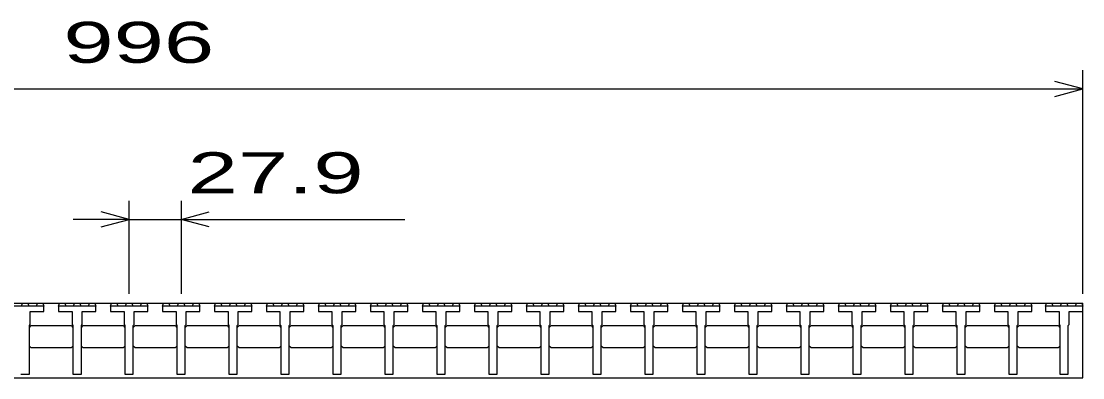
# Model space of a CAD drawing. Units: millimetres, scale not verified. Extents: x -1820 to 1731, y -1282 to 1054.
# Drawn here: x -993 to -423, y -522 to -330 of the extents above; entities that cross this region are included whole.
import ezdxf
from ezdxf.enums import TextEntityAlignment as Align

# ---------------------------------------------------------------- set-up
doc = ezdxf.new("R2010")
doc.units = ezdxf.units.MM
doc.header["$LTSCALE"] = 10
doc.layers.add('16', color=3, linetype='Continuous', lineweight=25)
doc.layers.add('22', color=2, linetype='Continuous', lineweight=25)
doc.styles.add('ベクトル', font='')
doc.styles.get('ベクトル').set_extended_font_data('ベクトル')

msp = doc.modelspace()

# ---------------------------------------------------------------- linework, layer by layer
at = {"layer": '16'}
for p, q in [((-1419, -481.5), (-423, -481.5)), ((-980.5, -483), (-1000.5, -483)), ((-992.45, -483), (-991.95, -481.5)), ((-991.95, -481.5), (-989.05, -481.5)), ((-989.05, -481.5), (-988.55, -483)), ((-984.4, -483), (-983.9, -481.5)), ((-983.9, -481.5), (-981, -481.5)), ((-981, -481.5), (-980.5, -483)), ((-980.5, -486), (-980.5, -483)), ((-972.6, -483), (-972.1, -481.5)), ((-972.6, -483), (-972.6, -486)), ((-952.6, -483), (-972.6, -483)), ((-972.1, -481.5), (-969.2, -481.5)), ((-969.2, -481.5), (-968.7, -483)), ((-964.55, -483), (-964.05, -481.5)), ((-964.05, -481.5), (-961.15, -481.5)), ((-961.15, -481.5), (-960.65, -483)), ((-956.5, -483), (-956, -481.5)), ((-956, -481.5), (-953.1, -481.5)), ((-953.1, -481.5), (-952.6, -483)), ((-952.6, -486), (-952.6, -483)), ((-944.7, -483), (-944.2, -481.5)), ((-944.7, -483), (-944.7, -486)), ((-924.7, -483), (-944.7, -483)), ((-944.2, -481.5), (-941.3, -481.5)), ((-941.3, -481.5), (-940.8, -483)), ((-936.65, -483), (-936.15, -481.5)), ((-936.15, -481.5), (-933.25, -481.5)), ((-933.25, -481.5), (-932.75, -483)), ((-928.6, -483), (-928.1, -481.5)), ((-928.1, -481.5), (-925.2, -481.5)), ((-925.2, -481.5), (-924.7, -483)), ((-924.7, -486), (-924.7, -483)), ((-916.8, -483), (-916.3, -481.5)), ((-916.8, -483), (-916.8, -486)), ((-896.8, -483), (-916.8, -483)), ((-916.3, -481.5), (-913.4, -481.5)), ((-913.4, -481.5), (-912.9, -483)), ((-908.75, -483), (-908.25, -481.5)), ((-908.25, -481.5), (-905.35, -481.5)), ((-905.35, -481.5), (-904.85, -483)), ((-900.7, -483), (-900.2, -481.5)), ((-900.2, -481.5), (-897.3, -481.5)), ((-897.3, -481.5), (-896.8, -483)), ((-896.8, -486), (-896.8, -483)), ((-888.9, -483), (-888.4, -481.5)), ((-888.9, -483), (-888.9, -486)), ((-868.9, -483), (-888.9, -483)), ((-888.4, -481.5), (-885.5, -481.5)), ((-885.5, -481.5), (-885, -483)), ((-880.85, -483), (-880.35, -481.5)), ((-880.35, -481.5), (-877.45, -481.5)), ((-877.45, -481.5), (-876.95, -483)), ((-872.8, -483), (-872.3, -481.5)), ((-872.3, -481.5), (-869.4, -481.5)), ((-869.4, -481.5), (-868.9, -483)), ((-868.9, -486), (-868.9, -483)), ((-861, -483), (-860.5, -481.5)), ((-861, -483), (-861, -486)), ((-841, -483), (-861, -483)), ((-860.5, -481.5), (-857.6, -481.5)), ((-857.6, -481.5), (-857.1, -483)), ((-852.95, -483), (-852.45, -481.5)), ((-852.45, -481.5), (-849.55, -481.5)), ((-849.55, -481.5), (-849.05, -483)), ((-844.9, -483), (-844.4, -481.5)), ((-844.4, -481.5), (-841.5, -481.5)), ((-841.5, -481.5), (-841, -483)), ((-841, -486), (-841, -483)), ((-833.1, -483), (-832.6, -481.5)), ((-833.1, -483), (-833.1, -486)), ((-813.1, -483), (-833.1, -483)), ((-832.6, -481.5), (-829.7, -481.5)), ((-829.7, -481.5), (-829.2, -483)), ((-825.05, -483), (-824.55, -481.5)), ((-824.55, -481.5), (-821.65, -481.5)), ((-821.65, -481.5), (-821.15, -483)), ((-817, -483), (-816.5, -481.5)), ((-816.5, -481.5), (-813.6, -481.5)), ((-813.6, -481.5), (-813.1, -483)), ((-813.1, -486), (-813.1, -483)), ((-805.2, -483), (-804.7, -481.5)), ((-805.2, -483), (-805.2, -486)), ((-785.2, -483), (-805.2, -483)), ((-804.7, -481.5), (-801.8, -481.5)), ((-801.8, -481.5), (-801.3, -483)), ((-797.15, -483), (-796.65, -481.5)), ((-796.65, -481.5), (-793.75, -481.5)), ((-793.75, -481.5), (-793.25, -483)), ((-789.1, -483), (-788.6, -481.5)), ((-788.6, -481.5), (-785.7, -481.5)), ((-785.7, -481.5), (-785.2, -483)), ((-785.2, -486), (-785.2, -483)), ((-777.3, -483), (-776.8, -481.5)), ((-777.3, -483), (-777.3, -486)), ((-757.3, -483), (-777.3, -483)), ((-776.8, -481.5), (-773.9, -481.5)), ((-773.9, -481.5), (-773.4, -483)), ((-769.25, -483), (-768.75, -481.5)), ((-768.75, -481.5), (-765.85, -481.5)), ((-765.85, -481.5), (-765.35, -483)), ((-761.2, -483), (-760.7, -481.5)), ((-760.7, -481.5), (-757.8, -481.5)), ((-757.8, -481.5), (-757.3, -483)), ((-757.3, -486), (-757.3, -483)), ((-749.4, -483), (-748.9, -481.5)), ((-749.4, -483), (-749.4, -486)), ((-729.4, -483), (-749.4, -483)), ((-748.9, -481.5), (-746, -481.5)), ((-746, -481.5), (-745.5, -483)), ((-741.35, -483), (-740.85, -481.5)), ((-740.85, -481.5), (-737.95, -481.5)), ((-737.95, -481.5), (-737.45, -483)), ((-733.3, -483), (-732.8, -481.5)), ((-732.8, -481.5), (-729.9, -481.5)), ((-729.9, -481.5), (-729.4, -483)), ((-729.4, -486), (-729.4, -483)), ((-721.5, -483), (-721, -481.5)), ((-721.5, -483), (-721.5, -486)), ((-701.5, -483), (-721.5, -483)), ((-721, -481.5), (-718.1, -481.5)), ((-718.1, -481.5), (-717.6, -483)), ((-713.45, -483), (-712.95, -481.5)), ((-712.95, -481.5), (-710.05, -481.5)), ((-710.05, -481.5), (-709.55, -483)), ((-705.4, -483), (-704.9, -481.5)), ((-704.9, -481.5), (-702, -481.5)), ((-702, -481.5), (-701.5, -483)), ((-701.5, -486), (-701.5, -483)), ((-693.6, -483), (-693.1, -481.5)), ((-693.6, -483), (-693.6, -486)), ((-673.6, -483), (-693.6, -483)), ((-693.1, -481.5), (-690.2, -481.5)), ((-690.2, -481.5), (-689.7, -483)), ((-685.55, -483), (-685.05, -481.5)), ((-685.05, -481.5), (-682.15, -481.5)), ((-682.15, -481.5), (-681.65, -483)), ((-677.5, -483), (-677, -481.5)), ((-677, -481.5), (-674.1, -481.5)), ((-674.1, -481.5), (-673.6, -483)), ((-673.6, -486), (-673.6, -483)), ((-665.7, -483), (-665.2, -481.5)), ((-665.7, -483), (-665.7, -486)), ((-645.7, -483), (-665.7, -483)), ((-665.2, -481.5), (-662.3, -481.5)), ((-662.3, -481.5), (-661.8, -483)), ((-657.65, -483), (-657.15, -481.5)), ((-657.15, -481.5), (-654.25, -481.5)), ((-654.25, -481.5), (-653.75, -483)), ((-649.6, -483), (-649.1, -481.5)), ((-649.1, -481.5), (-646.2, -481.5)), ((-646.2, -481.5), (-645.7, -483)), ((-645.7, -486), (-645.7, -483)), ((-637.8, -483), (-637.3, -481.5)), ((-637.8, -483), (-637.8, -486)), ((-617.8, -483), (-637.8, -483)), ((-637.3, -481.5), (-634.4, -481.5)), ((-634.4, -481.5), (-633.9, -483)), ((-629.75, -483), (-629.25, -481.5)), ((-629.25, -481.5), (-626.35, -481.5)), ((-626.35, -481.5), (-625.85, -483)), ((-621.7, -483), (-621.2, -481.5)), ((-621.2, -481.5), (-618.3, -481.5)), ((-618.3, -481.5), (-617.8, -483)), ((-617.8, -486), (-617.8, -483)), ((-609.9, -483), (-609.4, -481.5)), ((-609.9, -483), (-609.9, -486)), ((-589.9, -483), (-609.9, -483)), ((-609.4, -481.5), (-606.5, -481.5)), ((-606.5, -481.5), (-606, -483)), ((-601.85, -483), (-601.35, -481.5)), ((-601.35, -481.5), (-598.45, -481.5)), ((-598.45, -481.5), (-597.95, -483)), ((-593.8, -483), (-593.3, -481.5)), ((-593.3, -481.5), (-590.4, -481.5)), ((-590.4, -481.5), (-589.9, -483)), ((-589.9, -486), (-589.9, -483)), ((-582, -483), (-581.5, -481.5)), ((-582, -483), (-582, -486)), ((-562, -483), (-582, -483)), ((-581.5, -481.5), (-578.6, -481.5)), ((-578.6, -481.5), (-578.1, -483)), ((-573.95, -483), (-573.45, -481.5)), ((-573.45, -481.5), (-570.55, -481.5)), ((-570.55, -481.5), (-570.05, -483)), ((-565.9, -483), (-565.4, -481.5)), ((-565.4, -481.5), (-562.5, -481.5)), ((-562.5, -481.5), (-562, -483)), ((-562, -486), (-562, -483)), ((-554.1, -483), (-553.6, -481.5)), ((-554.1, -483), (-554.1, -486)), ((-534.1, -483), (-554.1, -483)), ((-553.6, -481.5), (-550.7, -481.5)), ((-550.7, -481.5), (-550.2, -483)), ((-546.05, -483), (-545.55, -481.5)), ((-545.55, -481.5), (-542.65, -481.5)), ((-542.65, -481.5), (-542.15, -483)), ((-538, -483), (-537.5, -481.5)), ((-537.5, -481.5), (-534.6, -481.5)), ((-534.6, -481.5), (-534.1, -483)), ((-534.1, -486), (-534.1, -483)), ((-526.2, -483), (-525.7, -481.5)), ((-526.2, -483), (-526.2, -486)), ((-506.2, -483), (-526.2, -483)), ((-525.7, -481.5), (-522.8, -481.5)), ((-522.8, -481.5), (-522.3, -483)), ((-518.15, -483), (-517.65, -481.5)), ((-517.65, -481.5), (-514.75, -481.5)), ((-514.75, -481.5), (-514.25, -483)), ((-510.1, -483), (-509.6, -481.5)), ((-509.6, -481.5), (-506.7, -481.5)), ((-506.7, -481.5), (-506.2, -483)), ((-506.2, -486), (-506.2, -483)), ((-498.3, -483), (-497.8, -481.5)), ((-498.3, -483), (-498.3, -486)), ((-478.3, -483), (-498.3, -483)), ((-497.8, -481.5), (-494.9, -481.5)), ((-494.9, -481.5), (-494.4, -483)), ((-490.25, -483), (-489.75, -481.5)), ((-489.75, -481.5), (-486.85, -481.5)), ((-486.85, -481.5), (-486.35, -483)), ((-482.2, -483), (-481.7, -481.5)), ((-481.7, -481.5), (-478.8, -481.5)), ((-478.8, -481.5), (-478.3, -483)), ((-478.3, -486), (-478.3, -483)), ((-470.4, -483), (-469.9, -481.5)), ((-470.4, -483), (-470.4, -486)), ((-450.4, -483), (-470.4, -483)), ((-469.9, -481.5), (-467, -481.5)), ((-467, -481.5), (-466.5, -483)), ((-462.35, -483), (-461.85, -481.5)), ((-461.85, -481.5), (-458.95, -481.5)), ((-458.95, -481.5), (-458.45, -483)), ((-454.3, -483), (-453.8, -481.5)), ((-453.8, -481.5), (-450.9, -481.5)), ((-450.9, -481.5), (-450.4, -483)), ((-450.4, -486), (-450.4, -483)), ((-443, -483), (-442.5, -481.5)), ((-443, -483), (-443, -486)), ((-423, -483), (-443, -483)), ((-442.5, -481.5), (-439.6, -481.5)), ((-439.6, -481.5), (-439.1, -483)), ((-434.95, -483), (-434.45, -481.5)), ((-434.45, -481.5), (-431.55, -481.5)), ((-431.55, -481.5), (-431.05, -483)), ((-426.9, -483), (-426.4, -481.5)), ((-426.4, -481.5), (-423.5, -481.5)), ((-423.5, -481.5), (-423, -483)), ((-423, -521.5), (-423, -481.5)), ((-423, -486), (-423, -483)), ((-987.75, -493), (-987.75, -486)), ((-987.75, -486), (-980.5, -486)), ((-972.6, -486), (-965.35, -486)), ((-965.35, -486), (-965.35, -493)), ((-959.85, -493), (-959.85, -486)), ((-959.85, -486), (-952.6, -486)), ((-944.7, -486), (-937.45, -486)), ((-937.45, -486), (-937.45, -493)), ((-931.95, -493), (-931.95, -486)), ((-931.95, -486), (-924.7, -486)), ((-916.8, -486), (-909.55, -486)), ((-909.55, -486), (-909.55, -493)), ((-904.05, -493), (-904.05, -486)), ((-904.05, -486), (-896.8, -486)), ((-888.9, -486), (-881.65, -486)), ((-881.65, -486), (-881.65, -493)), ((-876.15, -493), (-876.15, -486)), ((-876.15, -486), (-868.9, -486)), ((-861, -486), (-853.75, -486)), ((-853.75, -486), (-853.75, -493)), ((-848.25, -493), (-848.25, -486)), ((-848.25, -486), (-841, -486)), ((-833.1, -486), (-825.85, -486)), ((-825.85, -486), (-825.85, -493)), ((-820.35, -493), (-820.35, -486)), ((-820.35, -486), (-813.1, -486)), ((-805.2, -486), (-797.95, -486)), ((-797.95, -486), (-797.95, -493)), ((-792.45, -493), (-792.45, -486)), ((-792.45, -486), (-785.2, -486)), ((-777.3, -486), (-770.05, -486)), ((-770.05, -486), (-770.05, -493)), ((-764.55, -493), (-764.55, -486)), ((-764.55, -486), (-757.3, -486)), ((-749.4, -486), (-742.15, -486)), ((-742.15, -486), (-742.15, -493)), ((-736.65, -493), (-736.65, -486)), ((-736.65, -486), (-729.4, -486)), ((-721.5, -486), (-714.25, -486)), ((-714.25, -486), (-714.25, -493)), ((-708.75, -493), (-708.75, -486)), ((-708.75, -486), (-701.5, -486)), ((-693.6, -486), (-686.35, -486)), ((-686.35, -486), (-686.35, -493)), ((-680.85, -493), (-680.85, -486)), ((-680.85, -486), (-673.6, -486)), ((-665.7, -486), (-658.45, -486)), ((-658.45, -486), (-658.45, -493)), ((-652.95, -493), (-652.95, -486)), ((-652.95, -486), (-645.7, -486)), ((-637.8, -486), (-630.55, -486)), ((-630.55, -486), (-630.55, -493)), ((-625.05, -493), (-625.05, -486)), ((-625.05, -486), (-617.8, -486)), ((-609.9, -486), (-602.65, -486)), ((-602.65, -486), (-602.65, -493)), ((-597.15, -493), (-597.15, -486)), ((-597.15, -486), (-589.9, -486)), ((-582, -486), (-574.75, -486)), ((-574.75, -486), (-574.75, -493)), ((-569.25, -493), (-569.25, -486)), ((-569.25, -486), (-562, -486)), ((-554.1, -486), (-546.85, -486)), ((-546.85, -486), (-546.85, -493)), ((-541.35, -493), (-541.35, -486)), ((-541.35, -486), (-534.1, -486)), ((-526.2, -486), (-518.95, -486)), ((-518.95, -486), (-518.95, -493)), ((-513.45, -493), (-513.45, -486)), ((-513.45, -486), (-506.2, -486)), ((-498.3, -486), (-491.05, -486)), ((-491.05, -486), (-491.05, -493)), ((-485.55, -493), (-485.55, -486)), ((-485.55, -486), (-478.3, -486)), ((-470.4, -486), (-463.15, -486)), ((-463.15, -486), (-463.15, -493)), ((-457.65, -493), (-457.65, -486)), ((-457.65, -486), (-450.4, -486)), ((-443, -486), (-435.75, -486)), ((-435.75, -486), (-435.75, -493)), ((-430.25, -493), (-430.25, -486)), ((-430.25, -486), (-423, -486)), ((-988.25, -493.5), (-987.75, -493)), ((-988.25, -519.5), (-988.25, -493.5)), ((-988.25, -494.5), (-987.25, -493.5)), ((-987.25, -493.5), (-965.85, -493.5)), ((-965.85, -493.5), (-964.85, -494.5)), ((-965.35, -493), (-964.85, -493.5)), ((-964.85, -493.5), (-964.85, -519.5)), ((-960.35, -493.5), (-959.85, -493)), ((-960.35, -519.5), (-960.35, -493.5)), ((-960.35, -494.5), (-959.35, -493.5)), ((-959.35, -493.5), (-937.95, -493.5)), ((-937.95, -493.5), (-936.95, -494.5)), ((-937.45, -493), (-936.95, -493.5)), ((-936.95, -493.5), (-936.95, -519.5)), ((-932.45, -493.5), (-931.95, -493)), ((-932.45, -519.5), (-932.45, -493.5)), ((-932.45, -494.5), (-931.45, -493.5)), ((-931.45, -493.5), (-910.05, -493.5)), ((-910.05, -493.5), (-909.05, -494.5)), ((-909.55, -493), (-909.05, -493.5)), ((-909.05, -493.5), (-909.05, -519.5)), ((-904.55, -493.5), (-904.05, -493)), ((-904.55, -519.5), (-904.55, -493.5)), ((-904.55, -494.5), (-903.55, -493.5)), ((-903.55, -493.5), (-882.15, -493.5)), ((-882.15, -493.5), (-881.15, -494.5)), ((-881.65, -493), (-881.15, -493.5)), ((-881.15, -493.5), (-881.15, -519.5)), ((-876.65, -493.5), (-876.15, -493)), ((-876.65, -519.5), (-876.65, -493.5)), ((-876.65, -494.5), (-875.65, -493.5)), ((-875.65, -493.5), (-854.25, -493.5)), ((-854.25, -493.5), (-853.25, -494.5)), ((-853.75, -493), (-853.25, -493.5)), ((-853.25, -493.5), (-853.25, -519.5)), ((-848.75, -493.5), (-848.25, -493)), ((-848.75, -519.5), (-848.75, -493.5)), ((-848.75, -494.5), (-847.75, -493.5)), ((-847.75, -493.5), (-826.35, -493.5)), ((-826.35, -493.5), (-825.35, -494.5)), ((-825.85, -493), (-825.35, -493.5)), ((-825.35, -493.5), (-825.35, -519.5)), ((-820.85, -493.5), (-820.35, -493)), ((-820.85, -519.5), (-820.85, -493.5)), ((-820.85, -494.5), (-819.85, -493.5)), ((-819.85, -493.5), (-798.45, -493.5)), ((-798.45, -493.5), (-797.45, -494.5)), ((-797.95, -493), (-797.45, -493.5)), ((-797.45, -493.5), (-797.45, -519.5)), ((-792.95, -493.5), (-792.45, -493)), ((-792.95, -519.5), (-792.95, -493.5)), ((-792.95, -494.5), (-791.95, -493.5)), ((-791.95, -493.5), (-770.55, -493.5)), ((-770.55, -493.5), (-769.55, -494.5)), ((-770.05, -493), (-769.55, -493.5)), ((-769.55, -493.5), (-769.55, -519.5)), ((-765.05, -493.5), (-764.55, -493)), ((-765.05, -519.5), (-765.05, -493.5)), ((-765.05, -494.5), (-764.05, -493.5)), ((-764.05, -493.5), (-742.65, -493.5)), ((-742.65, -493.5), (-741.65, -494.5)), ((-742.15, -493), (-741.65, -493.5)), ((-741.65, -493.5), (-741.65, -519.5)), ((-737.15, -493.5), (-736.65, -493)), ((-737.15, -519.5), (-737.15, -493.5)), ((-737.15, -494.5), (-736.15, -493.5)), ((-736.15, -493.5), (-714.75, -493.5)), ((-714.75, -493.5), (-713.75, -494.5)), ((-714.25, -493), (-713.75, -493.5)), ((-713.75, -493.5), (-713.75, -519.5)), ((-709.25, -493.5), (-708.75, -493)), ((-709.25, -519.5), (-709.25, -493.5)), ((-709.25, -494.5), (-708.25, -493.5)), ((-708.25, -493.5), (-686.85, -493.5)), ((-686.85, -493.5), (-685.85, -494.5)), ((-686.35, -493), (-685.85, -493.5)), ((-685.85, -493.5), (-685.85, -519.5)), ((-681.35, -493.5), (-680.85, -493)), ((-681.35, -519.5), (-681.35, -493.5)), ((-681.35, -494.5), (-680.35, -493.5)), ((-680.35, -493.5), (-658.95, -493.5)), ((-658.95, -493.5), (-657.95, -494.5)), ((-658.45, -493), (-657.95, -493.5)), ((-657.95, -493.5), (-657.95, -519.5)), ((-653.45, -493.5), (-652.95, -493)), ((-653.45, -519.5), (-653.45, -493.5)), ((-653.45, -494.5), (-652.45, -493.5)), ((-652.45, -493.5), (-631.05, -493.5)), ((-631.05, -493.5), (-630.05, -494.5)), ((-630.55, -493), (-630.05, -493.5)), ((-630.05, -493.5), (-630.05, -519.5)), ((-625.55, -493.5), (-625.05, -493)), ((-625.55, -519.5), (-625.55, -493.5)), ((-625.55, -494.5), (-624.55, -493.5)), ((-624.55, -493.5), (-603.15, -493.5)), ((-603.15, -493.5), (-602.15, -494.5)), ((-602.65, -493), (-602.15, -493.5)), ((-602.15, -493.5), (-602.15, -519.5)), ((-597.65, -493.5), (-597.15, -493)), ((-597.65, -519.5), (-597.65, -493.5)), ((-597.65, -494.5), (-596.65, -493.5)), ((-596.65, -493.5), (-575.25, -493.5)), ((-575.25, -493.5), (-574.25, -494.5)), ((-574.75, -493), (-574.25, -493.5)), ((-574.25, -493.5), (-574.25, -519.5)), ((-569.75, -493.5), (-569.25, -493)), ((-569.75, -519.5), (-569.75, -493.5)), ((-569.75, -494.5), (-568.75, -493.5)), ((-568.75, -493.5), (-547.35, -493.5)), ((-547.35, -493.5), (-546.35, -494.5)), ((-546.85, -493), (-546.35, -493.5)), ((-546.35, -493.5), (-546.35, -519.5)), ((-541.85, -493.5), (-541.35, -493)), ((-541.85, -519.5), (-541.85, -493.5)), ((-541.85, -494.5), (-540.85, -493.5)), ((-540.85, -493.5), (-519.45, -493.5)), ((-519.45, -493.5), (-518.45, -494.5)), ((-518.95, -493), (-518.45, -493.5)), ((-518.45, -493.5), (-518.45, -519.5)), ((-513.95, -493.5), (-513.45, -493)), ((-513.95, -519.5), (-513.95, -493.5)), ((-513.95, -494.5), (-512.95, -493.5)), ((-512.95, -493.5), (-491.55, -493.5)), ((-491.55, -493.5), (-490.55, -494.5)), ((-491.05, -493), (-490.55, -493.5)), ((-490.55, -493.5), (-490.55, -519.5)), ((-486.05, -493.5), (-485.55, -493)), ((-486.05, -519.5), (-486.05, -493.5)), ((-486.05, -494.5), (-485.05, -493.5)), ((-485.05, -493.5), (-463.65, -493.5)), ((-463.65, -493.5), (-462.65, -494.5)), ((-463.15, -493), (-462.65, -493.5)), ((-462.65, -493.5), (-462.65, -519.5)), ((-458.15, -493.5), (-457.65, -493)), ((-458.15, -519.5), (-458.15, -493.5)), ((-458.15, -494.5), (-457.15, -493.5)), ((-457.15, -493.5), (-436.25, -493.5)), ((-436.25, -493.5), (-435.25, -494.5)), ((-435.75, -493), (-435.25, -493.5)), ((-435.25, -493.5), (-435.25, -519.5)), ((-430.75, -493.5), (-430.25, -493)), ((-430.75, -519.5), (-430.75, -493.5)), ((-987.25, -505.5), (-988.25, -504.5)), ((-965.85, -505.5), (-987.25, -505.5)), ((-964.85, -504.5), (-965.85, -505.5)), ((-959.35, -505.5), (-960.35, -504.5)), ((-937.95, -505.5), (-959.35, -505.5)), ((-936.95, -504.5), (-937.95, -505.5)), ((-931.45, -505.5), (-932.45, -504.5)), ((-910.05, -505.5), (-931.45, -505.5)), ((-909.05, -504.5), (-910.05, -505.5)), ((-903.55, -505.5), (-904.55, -504.5)), ((-882.15, -505.5), (-903.55, -505.5)), ((-881.15, -504.5), (-882.15, -505.5)), ((-875.65, -505.5), (-876.65, -504.5)), ((-854.25, -505.5), (-875.65, -505.5)), ((-853.25, -504.5), (-854.25, -505.5)), ((-847.75, -505.5), (-848.75, -504.5)), ((-826.35, -505.5), (-847.75, -505.5)), ((-825.35, -504.5), (-826.35, -505.5)), ((-819.85, -505.5), (-820.85, -504.5)), ((-798.45, -505.5), (-819.85, -505.5)), ((-797.45, -504.5), (-798.45, -505.5)), ((-791.95, -505.5), (-792.95, -504.5)), ((-770.55, -505.5), (-791.95, -505.5)), ((-769.55, -504.5), (-770.55, -505.5)), ((-764.05, -505.5), (-765.05, -504.5)), ((-742.65, -505.5), (-764.05, -505.5)), ((-741.65, -504.5), (-742.65, -505.5)), ((-736.15, -505.5), (-737.15, -504.5)), ((-714.75, -505.5), (-736.15, -505.5)), ((-713.75, -504.5), (-714.75, -505.5)), ((-708.25, -505.5), (-709.25, -504.5)), ((-686.85, -505.5), (-708.25, -505.5)), ((-685.85, -504.5), (-686.85, -505.5)), ((-680.35, -505.5), (-681.35, -504.5)), ((-658.95, -505.5), (-680.35, -505.5)), ((-657.95, -504.5), (-658.95, -505.5)), ((-652.45, -505.5), (-653.45, -504.5)), ((-631.05, -505.5), (-652.45, -505.5)), ((-630.05, -504.5), (-631.05, -505.5)), ((-624.55, -505.5), (-625.55, -504.5)), ((-603.15, -505.5), (-624.55, -505.5)), ((-602.15, -504.5), (-603.15, -505.5)), ((-596.65, -505.5), (-597.65, -504.5)), ((-575.25, -505.5), (-596.65, -505.5)), ((-574.25, -504.5), (-575.25, -505.5)), ((-568.75, -505.5), (-569.75, -504.5)), ((-547.35, -505.5), (-568.75, -505.5)), ((-546.35, -504.5), (-547.35, -505.5)), ((-540.85, -505.5), (-541.85, -504.5)), ((-519.45, -505.5), (-540.85, -505.5)), ((-518.45, -504.5), (-519.45, -505.5)), ((-512.95, -505.5), (-513.95, -504.5)), ((-491.55, -505.5), (-512.95, -505.5)), ((-490.55, -504.5), (-491.55, -505.5)), ((-485.05, -505.5), (-486.05, -504.5)), ((-463.65, -505.5), (-485.05, -505.5)), ((-462.65, -504.5), (-463.65, -505.5)), ((-457.15, -505.5), (-458.15, -504.5)), ((-436.25, -505.5), (-457.15, -505.5)), ((-435.25, -504.5), (-436.25, -505.5)), ((-1419, -521.5), (-423, -521.5)), ((-992.75, -519.5), (-988.25, -519.5)), ((-964.85, -519.5), (-960.35, -519.5)), ((-936.95, -519.5), (-932.45, -519.5)), ((-909.05, -519.5), (-904.55, -519.5)), ((-881.15, -519.5), (-876.65, -519.5)), ((-853.25, -519.5), (-848.75, -519.5)), ((-825.35, -519.5), (-820.85, -519.5)), ((-797.45, -519.5), (-792.95, -519.5)), ((-769.55, -519.5), (-765.05, -519.5)), ((-741.65, -519.5), (-737.15, -519.5)), ((-713.75, -519.5), (-709.25, -519.5)), ((-685.85, -519.5), (-681.35, -519.5)), ((-657.95, -519.5), (-653.45, -519.5)), ((-630.05, -519.5), (-625.55, -519.5)), ((-602.15, -519.5), (-597.65, -519.5)), ((-574.25, -519.5), (-569.75, -519.5)), ((-546.35, -519.5), (-541.85, -519.5)), ((-518.45, -519.5), (-513.95, -519.5)), ((-490.55, -519.5), (-486.05, -519.5)), ((-462.65, -519.5), (-458.15, -519.5)), ((-435.25, -519.5), (-430.75, -519.5))]:
    msp.add_line(p, q, dxfattribs=at)
at = {"layer": '22', "color": 4}
for p, q in [((-423, -476.5), (-423, -356.5)), ((-423, -366.5), (-438, -362.5)), ((-1419, -366.5), (-423, -366.5)), ((-438, -370.5), (-423, -366.5)), ((-934.7, -476.5), (-934.7, -426.5)), ((-906.8, -426.5), (-906.8, -476.5)), ((-934.7, -436.5), (-949.7, -432.5)), ((-906.8, -436.5), (-891.8, -432.5)), ((-934.7, -436.5), (-964.7, -436.5)), ((-949.7, -440.5), (-934.7, -436.5)), ((-934.7, -436.5), (-906.8, -436.5)), ((-891.8, -440.5), (-906.8, -436.5)), ((-906.8, -436.5), (-786.8, -436.5))]:
    msp.add_line(p, q, dxfattribs=at)

# ---------------------------------------------------------------- texts
at = {"layer": '22', "style": 'ベクトル', "width": 1.65}
for s, p in [(' 996 ', (-983.5, -341.5)), (' 27.9 ', (-916.8, -411.5))]:
    msp.add_text(s, height=21.99, dxfattribs=at).set_placement(p, align=Align.MIDDLE_LEFT)

doc.saveas('drawing.dxf')
